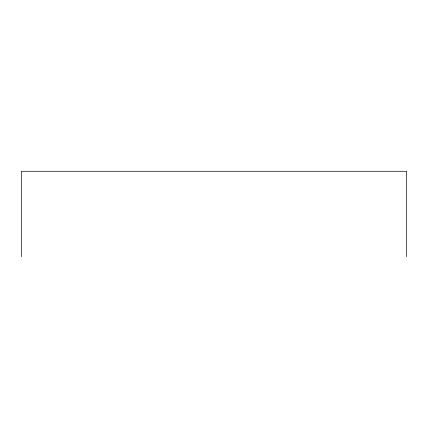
<?xml version="1.0" encoding="UTF-8"?>
<svg xmlns="http://www.w3.org/2000/svg" width="428" height="428" viewBox="0 0 428 428"><rect width="100%" height="100%" fill="white"/><g stroke="black" fill="none" stroke-linecap="round" stroke-linejoin="round"><path stroke-width="0.64" d="M406.6 256.72L406.6 171.28L21.4 171.28L21.4 256.72"/></g></svg>
